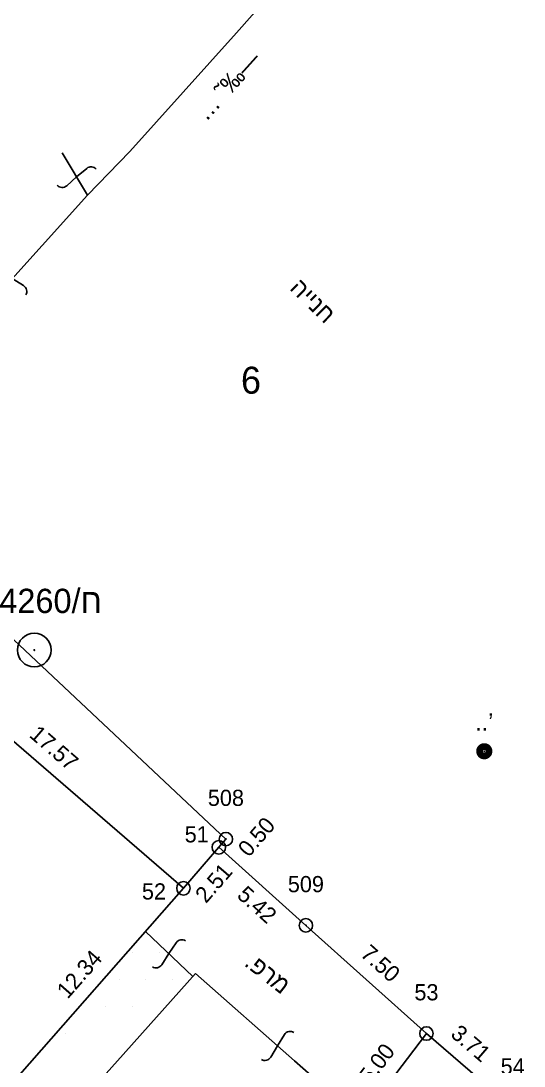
# Model space of a CAD drawing. Header units: feet. Extents: x 199929 to 200372, y 746507 to 746908.
# Drawn here: x 200141.08 to 200164.39, y 746687.25 to 746735.69 of the extents above; entities that cross this region are included whole.
import ezdxf
from ezdxf.enums import TextEntityAlignment as Align

# ---------------------------------------------------------------- set-up
doc = ezdxf.new("R2010")
doc.units = ezdxf.units.FT
doc.header["$LTSCALE"] = 5
doc.header["$MEASUREMENT"] = 0
doc.layers.get('0').update_dxf_attribs({"linetype": 'CONTINUOUS'})
for name, color, linetype in [('1BATIM', 7, 'CONTINUOUS'), ('2GUVER_POLY', 7, 'CONTINUOUS'), ('2NEW_PT', 7, 'CONTINUOUS'), ('2TEURA_PT', 7, 'CONTINUOUS'), ('701', 3, 'CONTINUOUS'), ('701_H', 3, 'CONTINUOUS'), ('723', 3, 'CONTINUOUS'), ('8216', 3, 'CONTINUOUS'), ('8216_T', 7, 'CONTINUOUS'), ('9283', 3, 'CONTINUOUS'), ('9286', 3, 'CONTINUOUS'), ('GVUL_C51-', 7, 'CONTINUOUS'), ('NUMLOT_AUTO', 7, 'CONTINUOUS'), ('OLD_FRONTS', 7, 'CONTINUOUS'), ('TR_ANOT_FRONTS', 7, 'CONTINUOUS'), ('TR_ANOT_L', 7, 'CONTINUOUS')]:
    doc.layers.add(name, color=color, linetype=linetype)
doc.styles.add('HEBTEXT', font='HEBTXT.shx')
doc.styles.add('TRHEBTXT', font='HEBTXT.SHX')

# ---------------------------------------------------------------- blocks, each defined once
blk = doc.blocks.new('TRP0002')
at = {"linetype": 'Continuous'}
blk.add_circle((0, 0, 3000), 0.5, dxfattribs=at)
blk.add_point((0, 0))
at = {"style": 'TRHEBTXT', "flags": 8}
blk.add_attdef('NAME', text='', height=1.2, dxfattribs=at).set_placement((0, 2.1), align=Align.BOTTOM_CENTER)
blk.add_attdef('HIGHTM', text='', height=1.6, dxfattribs=at).set_placement((-1, 0), align=Align.RIGHT)
blk.add_attdef('HIGHTC', (1, 0), '', height=1.6, dxfattribs=at)
blk.add_attdef('MARK', text='', height=2, dxfattribs=at).set_placement((0, -1.3), align=Align.TOP_CENTER)
blk = doc.blocks.new('8210')
at = {"layer": '2TEURA_PT', "linetype": 'Continuous', "const_width": 0.625}
blk.add_lwpolyline([(-0.4375, 0, 1), (0.4375, 0, 1)], format="xyb", close=True, dxfattribs=at)
at = {"layer": '2TEURA_PT'}
blk.add_point((0, 0), dxfattribs=at)
blk = doc.blocks.new('8216')
at = {"layer": '1BATIM'}
blk.add_blockref('8210', (0, 0), dxfattribs=at)
blk = doc.blocks.new('*X137')
at = {"color": 0}
for p, q in [((200146.25, 746692.5), (200146.25, 746692.5)), ((200147.5, 746692.5), (200147.5, 746692.5)), ((200145.625, 746691.25), (200145.625, 746691.25)), ((200146.875, 746691.25), (200146.875, 746691.25)), ((200148.125, 746691.25), (200148.125, 746691.25)), ((200143.75, 746690), (200143.75, 746690)), ((200145, 746690), (200145, 746690)), ((200146.25, 746690), (200146.25, 746690)), ((200143.125, 746688.75), (200143.125, 746688.75))]:
    blk.add_line(p, q, dxfattribs=at)
blk = doc.blocks.new('TRP0012')
at = {"linetype": 'Continuous'}
for centre, radius in [((0, 0, 3000), 1.25), ((0, 0, 3001), 0.03)]:
    blk.add_circle(centre, radius, dxfattribs=at)
blk.add_point((0, 0))
at = {"style": 'TRHEBTXT', "flags": 8}
blk.add_attdef('NAME', text='', height=1.8, dxfattribs=at).set_placement((0, 2.1), align=Align.BOTTOM_CENTER)
blk.add_attdef('HIGHTM', text='', height=1.6, dxfattribs=at).set_placement((-1.75, 0), align=Align.RIGHT)
blk.add_attdef('HIGHTC', (1.75, 0), '', height=1.6, dxfattribs=at)
blk.add_attdef('MARK', text='', height=2, dxfattribs=at).set_placement((0, -1.75), align=Align.TOP_CENTER)
blk = doc.blocks.new('*X27')
at = {"color": 0}
for p, q in [((200146.25, 746692.5), (200146.25, 746692.5)), ((200147.5, 746692.5), (200147.5, 746692.5)), ((200145.625, 746691.25), (200145.625, 746691.25)), ((200146.875, 746691.25), (200146.875, 746691.25)), ((200148.125, 746691.25), (200148.125, 746691.25)), ((200143.75, 746690), (200143.75, 746690)), ((200145, 746690), (200145, 746690)), ((200146.25, 746690), (200146.25, 746690)), ((200143.125, 746688.75), (200143.125, 746688.75))]:
    blk.add_line(p, q, dxfattribs=at)
blk = doc.blocks.new('ANOT13')
at = {"style": 'TRHEBTXT', "flags": 8}
blk.add_attdef('TEXT', text='', height=1.28, dxfattribs=at).set_placement((0.044, -1.475), align=Align.TOP_CENTER)
blk = doc.blocks.new('ANOT21')
at = {"style": 'TRHEBTXT', "flags": 8}
blk.add_attdef('TEXT', text='', height=1.28, dxfattribs=at).set_placement((-0.022, -1.475), align=Align.TOP_CENTER)
blk = doc.blocks.new('TR_FRONT')
at = {"style": 'TRHEBTXT', "flags": 8}
blk.add_attdef('FRONT', text='', height=1.2, dxfattribs=at).set_placement((0, -1), align=Align.TOP_CENTER)
blk = doc.blocks.new('ANOT105')
blk.add_lwpolyline([(0.255, 1.539, 0.414214), (-0.158, 0.965), (0, 0), (0.184, -0.968, -0.414214), (-0.213, -1.553)], format="xyb")
blk = doc.blocks.new('TR_LOT')
at = {"flags": 8}
blk.add_attdef('LOT', (0, 0), '', height=2, dxfattribs=at)

msp = doc.modelspace()

# ---------------------------------------------------------------- linework, layer by layer
at = {"layer": '701'}
for points in [[(200149.17, 746691.54), (200145.56, 746687.5)], [(200149.17, 746691.54), (200145.56, 746687.5)], [(200153.76, 746687.5), (200149.17, 746691.54)], [(200153.76, 746687.5), (200149.17, 746691.54)], [(200145.56, 746687.5), (200142.53, 746684.11), (200143.7, 746683), (200141.17, 746680.05), (200145.08, 746676.56), (200147.71, 746679.53), (200150.37, 746677.05), (200154.13, 746681.28), (200153.9, 746681.47), (200156.85, 746684.78), (200153.76, 746687.5)]]:
    msp.add_lwpolyline(points, dxfattribs=at)
at = {"layer": '723'}
msp.add_line((200146.854, 746693.49), (200149.05, 746691.406), dxfattribs=at)
at = {"layer": '9283'}
msp.add_lwpolyline([(200155.17, 746739.78), (200151.07, 746735.13), (200146.13, 746729.64), (200144.17, 746727.61)], dxfattribs=at)
msp.add_lwpolyline([(200155.17, 746739.78), (200151.07, 746735.13), (200146.13, 746729.64), (200144.17, 746727.61)], dxfattribs=at)
at = {"layer": '9286'}
for p, q in [((200142.99, 746729.58), (200144.17, 746727.61)), ((200144.17, 746727.61), (200132.64, 746714.85))]:
    msp.add_line(p, q, dxfattribs=at)
at = {"layer": 'GVUL_C51-'}
for p, q in [((200132.53, 746714.7), (200150.577, 746697.769)), ((200148.61, 746695.49), (200135.32, 746706.99)), ((200150.25, 746697.39), (200150.577, 746697.769)), ((200148.61, 746695.49), (200150.25, 746697.39)), ((200154.284, 746693.771), (200150.25, 746697.39)), ((200140.47, 746686.22), (200148.61, 746695.49)), ((200154.284, 746693.771), (200159.87, 746688.76)), ((200156.85, 746684.78), (200159.87, 746688.76)), ((200159.87, 746688.76), (200162.68, 746686.34))]:
    msp.add_line(p, q, dxfattribs=at)

# ---------------------------------------------------------------- block references
at = {"layer": '2GUVER_POLY'}
ref = msp.add_blockref('TRP0012', (200141.7, 746706.53), dxfattribs=dict(at, xscale=0.625, yscale=0.625, zscale=0.625))
ref.add_attrib('NAME', '4260/ח', dxfattribs={"layer": '0', "height": 1.125, "style": 'TRHEBTXT', "flags": 8}).set_placement((200142.456, 746707.909), align=Align.BOTTOM_CENTER)
at = {"layer": '2NEW_PT', "xscale": 0.625, "yscale": 0.625, "zscale": 0.625}
for p, values in [((200150.577, 746697.769), {'NAME': '508'}), ((200154.284, 746693.771), {'NAME': '509'}), ((200159.87, 746688.76), {'NAME': '53'})]:
    msp.add_blockref('TRP0002', p, dxfattribs=at).add_auto_attribs(values)
at = {"layer": '2NEW_PT'}
ref = msp.add_blockref('TRP0002', (200150.25, 746697.39), dxfattribs=dict(at, xscale=0.625, yscale=0.625, zscale=0.625))
ref.add_attrib('NAME', '51', dxfattribs={"layer": '0', "height": 0.75, "style": 'TRHEBTXT', "flags": 8}).set_placement((200149.226, 746697.392), align=Align.BOTTOM_CENTER)
ref = msp.add_blockref('TRP0002', (200148.61, 746695.49), dxfattribs=dict(at, xscale=0.625, yscale=0.625, zscale=0.625))
ref.add_attrib('NAME', '52', dxfattribs={"layer": '0', "height": 0.75, "style": 'TRHEBTXT', "flags": 8}).set_placement((200147.244, 746694.745), align=Align.BOTTOM_CENTER)
ref = msp.add_blockref('TRP0002', (200162.68, 746686.34), dxfattribs=dict(at, xscale=0.625, yscale=0.625, zscale=0.625))
ref.add_attrib('NAME', '54', dxfattribs={"layer": '0', "height": 0.75, "style": 'TRHEBTXT', "flags": 8}).set_placement((200163.866, 746686.632), align=Align.BOTTOM_CENTER)
at = {"layer": '701_H'}
for name in ['*X137', '*X27']:
    msp.add_blockref(name, (0, 0), dxfattribs=at)
at = {"layer": '8216', "xscale": 0.5, "yscale": 0.5, "zscale": 0.5}
msp.add_blockref('8216', (200162.55, 746701.84, 57.05), dxfattribs=at)
msp.add_blockref('8216', (200162.55, 746701.84, 57.05), dxfattribs=at)
at = {"layer": 'NUMLOT_AUTO', "xscale": 0.625, "yscale": 0.625, "zscale": 0.625}
msp.add_blockref('TR_LOT', (200151.275, 746718.412), dxfattribs=at).add_auto_attribs({'LOT': '6'})
at = {"layer": 'OLD_FRONTS'}
ref = msp.add_blockref('TR_FRONT', (200141.965, 746701.24), dxfattribs=dict(at, xscale=0.625, yscale=0.625, zscale=0.625, rotation=139.1299620784238))
ref.add_attrib('FRONT', '17.57', dxfattribs={"layer": '0', "height": 0.75, "rotation": 319.13, "style": 'TRHEBTXT', "flags": 8}).set_placement((200142.865, 746702.28), align=Align.TOP_CENTER)
ref = msp.add_blockref('TR_FRONT', (200150.413, 746697.579), dxfattribs=dict(at, xscale=0.625, yscale=0.625, zscale=0.625, rotation=229.2006222011539))
ref.add_attrib('FRONT', '0.50', dxfattribs={"layer": '0', "height": 0.75, "rotation": 49.2006, "style": 'TRHEBTXT', "flags": 8}).set_placement((200151.709, 746698.123), align=Align.TOP_CENTER)
ref = msp.add_blockref('TR_FRONT', (200149.43, 746696.44), dxfattribs=dict(at, xscale=0.625, yscale=0.625, zscale=0.625, rotation=229.2006222047412))
ref.add_attrib('FRONT', '2.51', dxfattribs={"layer": '0', "height": 0.75, "rotation": 49.2006, "style": 'TRHEBTXT', "flags": 8}).set_placement((200149.727, 746695.984), align=Align.TOP_CENTER)
ref = msp.add_blockref('TR_FRONT', (200152.267, 746695.58), dxfattribs=dict(at, xscale=0.625, yscale=0.625, zscale=0.625, rotation=138.1050564662806))
ref.add_attrib('FRONT', '5.42', dxfattribs={"layer": '0', "height": 0.75, "rotation": 318.1051, "style": 'TRHEBTXT', "flags": 8}).set_placement((200152.274, 746695.008), align=Align.TOP_CENTER)
ref = msp.add_blockref('TR_FRONT', (200157.077, 746691.265), dxfattribs=dict(at, xscale=0.625, yscale=0.625, zscale=0.625, rotation=138.1050564657889))
ref.add_attrib('FRONT', '7.50', dxfattribs={"layer": '0', "height": 0.75, "rotation": 318.1051, "style": 'TRHEBTXT', "flags": 8}).set_placement((200157.995, 746692.289), align=Align.TOP_CENTER)
ref = msp.add_blockref('TR_FRONT', (200161.275, 746687.55), dxfattribs=dict(at, xscale=0.625, yscale=0.625, zscale=0.625, rotation=139.2646411837902))
ref.add_attrib('FRONT', '3.71', dxfattribs={"layer": '0', "height": 0.75, "rotation": 319.2646, "style": 'TRHEBTXT', "flags": 8}).set_placement((200162.172, 746688.592), align=Align.TOP_CENTER)
at = {"layer": 'TR_ANOT_FRONTS'}
ref = msp.add_blockref('TR_FRONT', (200144.54, 746690.855), dxfattribs=dict(at, xscale=0.625, yscale=0.625, zscale=0.625, rotation=228.7135866860381))
ref.add_attrib('FRONT', '12.34', dxfattribs={"layer": '0', "height": 0.75, "rotation": 48.7136, "style": 'TRHEBTXT', "flags": 8}).set_placement((200143.507, 746691.762), align=Align.TOP_CENTER)
ref = msp.add_blockref('TR_FRONT', (200158.36, 746686.77), dxfattribs=dict(at, xscale=0.625, yscale=0.625, zscale=0.625, rotation=232.8089924602623))
ref.add_attrib('FRONT', '5.00', dxfattribs={"layer": '0', "height": 0.75, "rotation": 52.809, "style": 'TRHEBTXT', "flags": 8}).set_placement((200157.265, 746687.601), align=Align.TOP_CENTER)
at = {"layer": 'TR_ANOT_L', "xscale": 0.625, "yscale": 0.625, "zscale": 0.625, "rotation": 48.01855398754746}
msp.add_blockref('ANOT13', (200149.663, 746733.566), dxfattribs=at).add_auto_attribs({'TEXT': '… ˜‰—'})
at = {"layer": 'TR_ANOT_L', "yscale": 0.6250000000000001, "zscale": 0.6250000000000001}
for p, xscale, rotation in [((200143.662, 746728.458), 0.6250000000000002, 300.9209665636289), ((200140.675, 746723.742), 0.6250000000000001, 47.89887462073195), ((200147.935, 746692.464), 0.6250000000000001, 316.511854344996), ((200152.969, 746688.196), 0.6250000000000001, 318.6454963442989)]:
    msp.add_blockref('ANOT105', p, dxfattribs=dict(at, xscale=xscale, rotation=rotation))
at = {"layer": 'TR_ANOT_L'}
ref = msp.add_blockref('ANOT13', (200153.1, 746722.749), dxfattribs=dict(at, xscale=0.625, yscale=0.625, zscale=0.625, rotation=315.7235775770061))
ref.add_attrib('TEXT', 'היינח', dxfattribs={"layer": '0', "height": 0.8, "rotation": 315.7236, "style": 'TRHEBTXT', "flags": 8}).set_placement((200154.892, 746723.01), align=Align.TOP_CENTER)
ref = msp.add_blockref('ANOT21', (200152.5, 746694.819), dxfattribs=dict(at, xscale=0.625, yscale=0.625, zscale=0.625, rotation=321.7444350312031))
ref.add_attrib('TEXT', '.פרמ', dxfattribs={"layer": '0', "height": 0.8, "rotation": 321.7444, "style": 'TRHEBTXT', "flags": 8}).set_placement((200152.769, 746691.868), align=Align.TOP_CENTER)
ref = msp.add_blockref('ANOT13', (200161.23, 746687.61), dxfattribs=dict(at, xscale=0.625, yscale=0.625, zscale=0.625, rotation=318.0664855013711))
ref.add_attrib('TEXT', '… ˜‰—', dxfattribs={"layer": '0', "height": 0.8, "rotation": 318.0665, "style": 'TRHEBTXT', "flags": 8}).set_placement((200162.113, 746685.834), align=Align.TOP_CENTER)

# ---------------------------------------------------------------- texts
at = {"layer": '8216_T', "style": 'HEBTEXT'}
msp.add_text('..’', height=0.8003, dxfattribs=at).set_placement((200162.55, 746703.2), align=Align.MIDDLE)
msp.add_text('..’', height=0.8003, dxfattribs=at).set_placement((200162.55, 746703.2), align=Align.MIDDLE)

doc.saveas('drawing.dxf')
